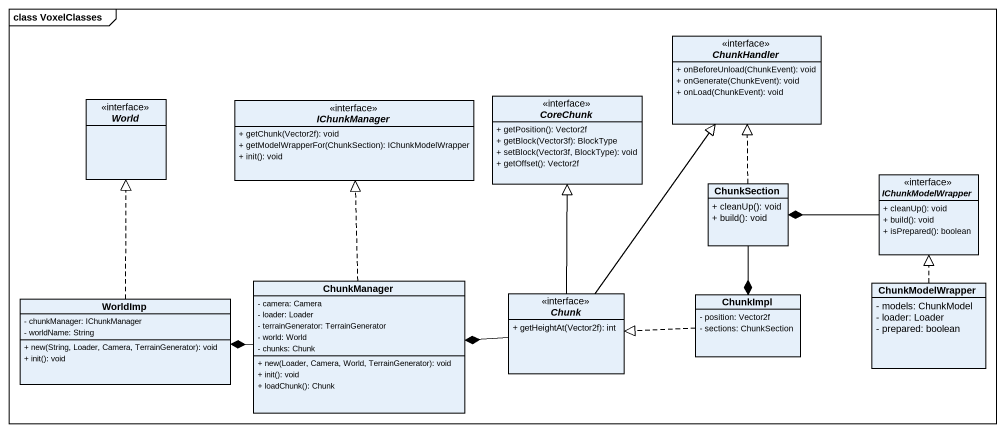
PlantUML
@startuml
mainframe class VoxelClasses
hide circle
hide empty members
skinparam classAttributeIconSize 0
interface ChunkHandler {
  + onBeforeUnload(ChunkEvent): void
  + onGenerate(ChunkEvent): void
  + onLoad(ChunkEvent): void
}
interface World
interface IChunkManager {
  + getChunk(Vector2f): void
  + getModelWrapperFor(ChunkSection): IChunkModelWrapper
  + init(): void
}
interface CoreChunk {
  + getPosition(): Vector2f
  + getBlock(Vector3f): BlockType
  + setBlock(Vector3f, BlockType): void
  + getOffset(): Vector2f
}
interface IChunkModelWrapper {
  + cleanUp(): void
  + build(): void
  + isPrepared(): boolean
}
class ChunkSection {
  + cleanUp(): void
  + build(): void
}
class WorldImp {
  - chunkManager: IChunkManager
  - worldName: String
  + new(String, Loader, Camera, TerrainGenerator): void
  + init(): void
}
class ChunkManager {
  - camera: Camera
  - loader: Loader
  - terrainGenerator: TerrainGenerator
  - world: World
  - chunks: Chunk
  + new(Loader, Camera, World, TerrainGenerator): void
  + init(): void
  + loadChunk(): Chunk
}
interface Chunk {
  + getHeightAt(Vector2f): int
}
class ChunkImpl {
  - position: Vector2f
  - sections: ChunkSection
}
class ChunkModelWrapper {
  - models: ChunkModel
  - loader: Loader
  - prepared: boolean
}
IChunkModelWrapper -left-* ChunkSection
ChunkSection .up.|> ChunkHandler
ChunkSection --* ChunkImpl
WorldImp .up.|> World
ChunkManager .up.|> IChunkManager
ChunkManager -left-* WorldImp
Chunk -up-|> ChunkHandler
Chunk -up-|> CoreChunk
Chunk -left-* ChunkManager
ChunkImpl .left.|> Chunk
ChunkModelWrapper .up.|> IChunkModelWrapper
@enduml
